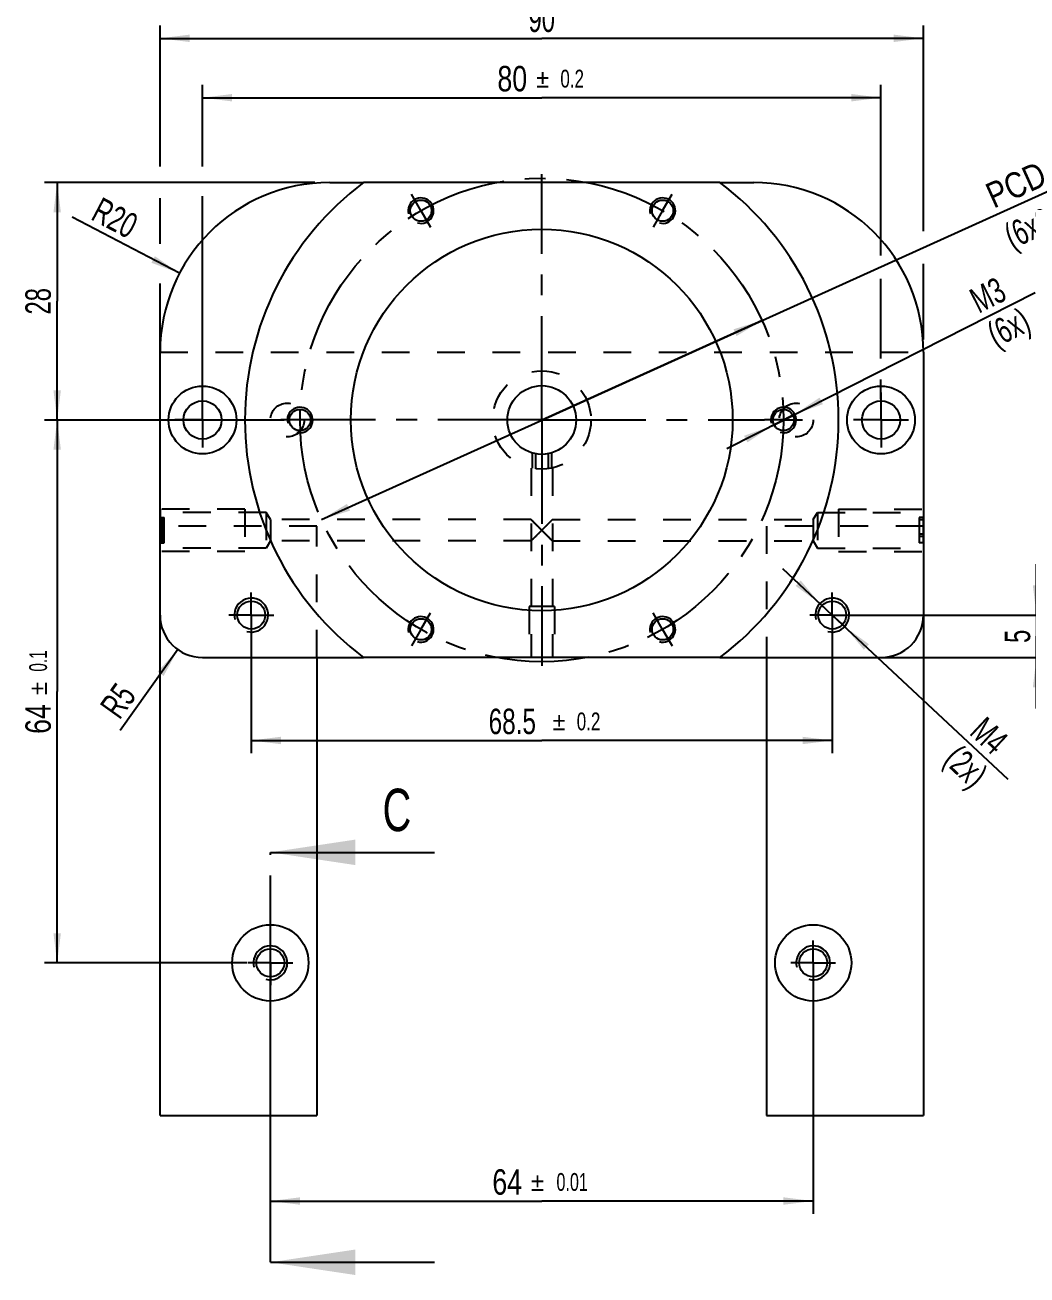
# Model space of a CAD drawing. Header units: millimetres. Extents: x 0 to 594, y 0 to 420.
# Drawn here: x 276.9 to 395.1, y 128.3 to 275.6 of the extents above; entities that cross this region are included whole.
import ezdxf
from ezdxf.enums import TextEntityAlignment as Align

# ---------------------------------------------------------------- set-up
doc = ezdxf.new("R2010")
doc.units = ezdxf.units.MM
doc.header["$LTSCALE"] = 32.67
doc.linetypes.add('CENTER', pattern=[0.6, 0.375, -0.075, 0.075, -0.075])
doc.linetypes.add('HIDDEN', pattern=[0.2, 0.1, -0.1])
doc.layers.get('0').update_dxf_attribs({"linetype": 'CONTINUOUS'})
for name, color, linetype in [('_AXIS', 7, 'CONTINUOUS'), ('_ROUND', 7, 'CONTINUOUS'), ('DEFAULT_2', 8, 'HIDDEN')]:
    doc.layers.add(name, color=color, linetype=linetype)
doc.styles.get("Standard").update_dxf_attribs({"font": 'txt', "width": 0.7})
doc.styles.add('TEXTSTYLE_2', font='gdt')
doc.dimstyles.new('DIMSTYLE_13', dxfattribs={"dimtxt": 3, "dimasz": 3.5, "dimexe": 1.5, "dimexo": 0, "dimgap": 0.75, "dimtad": 1, "dimdec": 3, "dimdsep": 46, "dimtxsty": 'STANDARD', "dimblk": '_FILLED', "dimblk1": '_FILLED', "dimblk2": '_FILLED', "dimcen": 0, "dimadec": 3, "dimazin": 2, "dimtp": 0.2, "dimtm": 0.2, "dimtfac": 1, "dimtdec": 3, "dimtofl": 0, "dimtmove": 0, "dimatfit": 3, "dimldrblk": '_FILLED', "dimfxl": 1, "dimtolj": 1, "dimarcsym": 0})
doc.dimstyles.new('DIMSTYLE_14', dxfattribs={"dimtxt": 3, "dimasz": 3.5, "dimexe": 1.5, "dimexo": 0, "dimgap": 0.75, "dimtad": 1, "dimdec": 3, "dimdsep": 46, "dimtxsty": 'STANDARD', "dimblk": '_FILLED', "dimblk1": '_FILLED', "dimblk2": '_FILLED', "dimcen": 0, "dimadec": 3, "dimazin": 2, "dimtp": 0.1, "dimtm": 0.1, "dimtfac": 1, "dimtdec": 3, "dimtofl": 0, "dimtmove": 0, "dimatfit": 3, "dimldrblk": '_FILLED', "dimfxl": 1, "dimtolj": 1, "dimarcsym": 0})
doc.dimstyles.new('DIMSTYLE_15', dxfattribs={"dimtxt": 3, "dimasz": 3.5, "dimexe": 1.5, "dimexo": 0, "dimgap": 0.75, "dimtad": 1, "dimdec": 3, "dimdsep": 46, "dimtxsty": 'STANDARD', "dimblk": '_FILLED', "dimblk1": '_FILLED', "dimblk2": '_FILLED', "dimcen": 0, "dimadec": 3, "dimazin": 2, "dimtol": 1, "dimtp": 0.2, "dimtm": 0.2, "dimtfac": 1, "dimtdec": 3, "dimtofl": 0, "dimtmove": 0, "dimatfit": 3, "dimldrblk": '_FILLED', "dimfxl": 1, "dimtolj": 1, "dimarcsym": 0})
doc.dimstyles.new('DIMSTYLE_2', dxfattribs={"dimtxt": 3, "dimasz": 3.5, "dimexe": 1.5, "dimexo": 0, "dimgap": 0.75, "dimtad": 1, "dimdec": 3, "dimdsep": 46, "dimtxsty": 'STANDARD', "dimblk": '_FILLED', "dimblk1": '_FILLED', "dimblk2": '_FILLED', "dimcen": 0, "dimadec": 3, "dimazin": 2, "dimtp": 0.2, "dimtm": 0.2, "dimtfac": 1, "dimtdec": 3, "dimtofl": 0, "dimtmove": 0, "dimatfit": 3, "dimldrblk": '_FILLED', "dimfxl": 1, "dimtolj": 1, "dimarcsym": 0})
doc.dimstyles.new('DIMSTYLE_3', dxfattribs={"dimtxt": 3, "dimasz": 3.5, "dimexe": 1.5, "dimexo": 0, "dimgap": 0.75, "dimtad": 1, "dimdec": 3, "dimdsep": 46, "dimtxsty": 'STANDARD', "dimblk": '_FILLED', "dimblk1": '_FILLED', "dimblk2": '_FILLED', "dimcen": 0, "dimadec": 3, "dimazin": 2, "dimtp": 0.3, "dimtm": 0.3, "dimtfac": 1, "dimtdec": 3, "dimtofl": 0, "dimtmove": 0, "dimatfit": 3, "dimldrblk": '_FILLED', "dimfxl": 1, "dimtolj": 1, "dimarcsym": 0})
doc.dimstyles.new('DIMSTYLE_4', dxfattribs={"dimtxt": 3, "dimasz": 3.5, "dimexe": 1.5, "dimexo": 0, "dimgap": 0.75, "dimtad": 1, "dimdec": 3, "dimdsep": 46, "dimtxsty": 'STANDARD', "dimblk": '_FILLED', "dimblk1": '_FILLED', "dimblk2": '_FILLED', "dimcen": 0, "dimadec": 3, "dimazin": 2, "dimtp": 0.1, "dimtm": 0.1, "dimtfac": 1, "dimtdec": 3, "dimtofl": 0, "dimtmove": 0, "dimatfit": 3, "dimldrblk": '_FILLED', "dimfxl": 1, "dimtolj": 1, "dimarcsym": 0})
doc.dimstyles.new('DIMSTYLE_5', dxfattribs={"dimtxt": 3, "dimasz": 3.5, "dimexe": 1.5, "dimexo": 0, "dimgap": 0.75, "dimtad": 1, "dimdec": 3, "dimdsep": 46, "dimtxsty": 'STANDARD', "dimblk": '_FILLED', "dimblk1": '_FILLED', "dimblk2": '_FILLED', "dimcen": 0, "dimadec": 3, "dimazin": 2, "dimtol": 1, "dimtp": 0.1, "dimtm": 0.1, "dimtfac": 1, "dimtdec": 3, "dimtofl": 0, "dimtmove": 0, "dimatfit": 3, "dimldrblk": '_FILLED', "dimfxl": 1, "dimtolj": 1, "dimarcsym": 0})
doc.dimstyles.new('DIMSTYLE_7', dxfattribs={"dimtxt": 3, "dimasz": 3.5, "dimexe": 1.5, "dimexo": 0, "dimgap": 0.75, "dimtad": 1, "dimdec": 3, "dimdsep": 46, "dimtxsty": 'STANDARD', "dimblk": '_FILLED', "dimblk1": '_FILLED', "dimblk2": '_FILLED', "dimcen": 0, "dimadec": 3, "dimazin": 2, "dimtol": 1, "dimtp": 0.01, "dimtm": 0.01, "dimtfac": 1, "dimtdec": 3, "dimtofl": 0, "dimtmove": 0, "dimatfit": 3, "dimldrblk": '_FILLED', "dimfxl": 1, "dimtolj": 1, "dimarcsym": 0})
doc.dimstyles.new('DIMSTYLE_8', dxfattribs={"dimtxt": 3, "dimasz": 3.5, "dimexe": 1.5, "dimexo": 0, "dimgap": 0.75, "dimtad": 1, "dimdec": 3, "dimdsep": 46, "dimtxsty": 'STANDARD', "dimblk": '_FILLED', "dimblk1": '_FILLED', "dimblk2": '_FILLED', "dimcen": 0, "dimadec": 3, "dimazin": 2, "dimtp": 0.1, "dimtm": 0.1, "dimtfac": 1, "dimtdec": 3, "dimtmove": 0, "dimatfit": 0, "dimldrblk": '_FILLED', "dimfxl": 1, "dimtolj": 1, "dimarcsym": 0})
doc.dimstyles.new('DIMSTYLE_9', dxfattribs={"dimtxt": 3, "dimasz": 3.5, "dimexe": 1.5, "dimexo": 0, "dimgap": 0.75, "dimtad": 1, "dimdec": 3, "dimdsep": 46, "dimtxsty": 'STANDARD', "dimblk": '_FILLED', "dimblk1": '_FILLED', "dimblk2": '_FILLED', "dimcen": 0, "dimadec": 3, "dimazin": 2, "dimtol": 1, "dimtp": 0.2, "dimtm": 0.2, "dimtfac": 1, "dimtdec": 3, "dimtmove": 0, "dimatfit": 2, "dimldrblk": '_FILLED', "dimfxl": 1, "dimtolj": 1, "dimarcsym": 0})
doc.dimstyles.get("Standard").update_dxf_attribs({"dimtxt": 3, "dimasz": 3.5, "dimexe": 1.5, "dimexo": 0, "dimtad": 1, "dimdec": 3, "dimdsep": 46, "dimtxsty": 'STANDARD', "dimblk": '_FILLED', "dimblk1": '_FILLED', "dimblk2": '_FILLED', "dimcen": 0, "dimadec": 3, "dimazin": 2, "dimtol": 1, "dimtp": 0.005, "dimtm": 0.005, "dimtfac": 1, "dimtdec": 3, "dimtofl": 0, "dimtmove": 0, "dimatfit": 3, "dimldrblk": '_FILLED', "dimfxl": 1, "dimtolj": 1, "dimarcsym": 0})

# ---------------------------------------------------------------- blocks, each defined once
blk = doc.blocks.new('_FILLED')
at = {"color": 0, "linetype": 'BYBLOCK'}
blk.add_solid([(0, 0), (-1, 0.125), (-1, -0.125)], dxfattribs=at)
blk = doc.blocks.new('XSEC_FILLED')
at = {"color": 0, "linetype": 'BYBLOCK'}
blk.add_solid([(0, 0), (-1, 0.15), (-1, -0.15)], dxfattribs=at)
blk = doc.blocks.new('*D6')
at = {"color": 2, "linetype": 'CONTINUOUS'}
for p, q in [((292.85, 258.95), (292.85, 275.57)), ((382.85, 251.32), (382.85, 275.57)), ((292.85, 274.07), (337.85, 274.07)), ((382.85, 274.07), (337.85, 274.07)), ((292.85, 249.85), (292.85, 255.24)), ((382.85, 238.56), (382.85, 247.5)), ((292.85, 236.45), (292.85, 245.16))]:
    blk.add_line(p, q, dxfattribs=at)
at = {"color": 2, "linetype": 'CONTINUOUS', "xscale": 3.5, "yscale": 3.5, "zscale": 3.5, "rotation": 180}
blk.add_blockref('_FILLED', (292.85, 274.07), dxfattribs=at)
at = {"color": 2, "linetype": 'CONTINUOUS', "xscale": 3.5, "yscale": 3.5, "zscale": 3.5}
blk.add_blockref('_FILLED', (382.85, 274.07), dxfattribs=at)
at = {"color": 2, "linetype": 'CONTINUOUS', "insert": (337.85, 277.82), "char_height": 3, "width": 7.0714, "attachment_point": 2, "line_spacing_factor": 0.9}
blk.add_mtext('90', dxfattribs=at)
blk = doc.blocks.new('*D13')
at = {"color": 2, "linetype": 'CONTINUOUS'}
for p, q in [((307.49, 229.07), (279.22, 229.07)), ((280.72, 229.07), (280.72, 197.07)), ((280.72, 165.07), (280.72, 197.07)), ((303.07, 165.07), (279.22, 165.07))]:
    blk.add_line(p, q, dxfattribs=at)
at = {"color": 2, "linetype": 'CONTINUOUS', "xscale": 3.5, "yscale": 3.5, "zscale": 3.5}
for p, rotation in [((280.72, 229.07), 90), ((280.72, 165.07), 270)]:
    blk.add_blockref('_FILLED', p, dxfattribs=dict(at, rotation=rotation))
at = {"color": 2, "linetype": 'CONTINUOUS'}
for s, height, width, p in [('0.1', 2.1, 0.642857, (279.52, 200.66)), ('64', 3, 0.785714, (279.97, 193.82))]:
    blk.add_text(s, height=height, rotation=90, dxfattribs=dict(at, width=width)).set_placement(p, align=Align.CENTER)
at = {"color": 2, "linetype": 'CONTINUOUS', "style": 'TEXTSTYLE_2'}
blk.add_text('`', height=2.1, rotation=90, dxfattribs=at).set_placement((279.52, 197.41), align=Align.CENTER)
blk = doc.blocks.new('*D16')
at = {"color": 2, "linetype": 'CONTINUOUS'}
for p, q in [((305.85, 165.07), (305.85, 135.49)), ((369.85, 165.07), (369.85, 135.49)), ((305.85, 136.99), (337.85, 136.99)), ((369.85, 136.99), (337.85, 136.99))]:
    blk.add_line(p, q, dxfattribs=at)
at = {"color": 2, "linetype": 'CONTINUOUS', "xscale": 3.5, "yscale": 3.5, "zscale": 3.5, "rotation": 180}
blk.add_blockref('_FILLED', (305.85, 136.99), dxfattribs=at)
at = {"color": 2, "linetype": 'CONTINUOUS', "xscale": 3.5, "yscale": 3.5, "zscale": 3.5}
blk.add_blockref('_FILLED', (369.85, 136.99), dxfattribs=at)
at = {"color": 2, "linetype": 'CONTINUOUS'}
for s, height, width, p in [('64', 3, 0.785714, (333.78, 137.74)), ('0.01', 2.1, 0.678571, (341.44, 138.19))]:
    blk.add_text(s, height=height, dxfattribs=dict(at, width=width)).set_placement(p, align=Align.CENTER)
at = {"color": 2, "linetype": 'CONTINUOUS', "style": 'TEXTSTYLE_2'}
blk.add_text('`', height=2.1, dxfattribs=at).set_placement((337.36, 138.19), align=Align.CENTER)
blk = doc.blocks.new('*D17')
at = {"color": 2, "linetype": 'CONTINUOUS'}
for p, q in [((366.35, 229.07), (396.02, 244.11)), ((366.35, 229.07), (359.66, 225.68)), ((365.02, 228.4), (366.35, 229.07)), ((367.69, 229.75), (366.35, 229.07)), ((367.69, 229.75), (367.69, 229.75)), ((365.02, 228.4), (365.02, 228.4))]:
    blk.add_line(p, q, dxfattribs=at)
at = {"color": 2, "linetype": 'CONTINUOUS', "xscale": 3.5, "yscale": 3.5, "zscale": 3.5}
for p, rotation in [((367.69, 229.75), 206.8764648698), ((365.02, 228.4), 26.8764648698)]:
    blk.add_blockref('_FILLED', p, dxfattribs=dict(at, rotation=rotation))
at = {"color": 2, "linetype": 'CONTINUOUS', "insert": (388.02, 244.26), "char_height": 3, "width": 10.6071, "attachment_point": 1, "rotation": 26.8765, "line_spacing_factor": 0.9}
blk.add_mtext('M3\\P(6x)', dxfattribs=at)
blk = doc.blocks.new('*D19')
at = {"color": 2, "linetype": 'CONTINUOUS'}
for p, q in [((337.85, 229.07), (412.43, 262.77)), ((363.83, 240.81), (337.85, 229.07)), ((311.88, 217.34), (337.85, 229.07))]:
    blk.add_line(p, q, dxfattribs=at)
at = {"color": 2, "linetype": 'CONTINUOUS', "xscale": 3.5, "yscale": 3.5, "zscale": 3.5}
for p, rotation in [((363.83, 240.81), 24.3172690726), ((311.88, 217.34), 204.3172690726)]:
    blk.add_blockref('_FILLED', p, dxfattribs=dict(at, rotation=rotation))
at = {"color": 2, "linetype": 'CONTINUOUS'}
for s, height, width, p in [('0.2', 2.1, 0.714286, (407.84, 262.01)), ('57', 3, 0.75, (401.69, 258.74)), ('PCD', 3, 0.84127, (391.14, 253.98)), (')', 3, 0.428571, (404.7, 254.34)), ('(6x60', 3, 0.7, (393.31, 249.19))]:
    blk.add_text(s, height=height, rotation=24.3173, dxfattribs=dict(at, width=width)).set_placement(p)
at = {"color": 2, "linetype": 'CONTINUOUS', "style": 'TEXTSTYLE_2'}
for s, height, p in [('`', 2.1, (405.6, 261.01)), ('n', 3, (398.04, 257.1)), ('~', 3, (402.88, 253.52))]:
    blk.add_text(s, height=height, rotation=24.3173, dxfattribs=at).set_placement(p)
blk = doc.blocks.new('*D37')
at = {"color": 2, "linetype": 'CONTINUOUS'}
for p, q in [((311.11, 257.07), (279.22, 257.07)), ((280.72, 257.07), (280.72, 243.07)), ((280.72, 229.07), (280.72, 243.07)), ((293.28, 229.07), (279.22, 229.07))]:
    blk.add_line(p, q, dxfattribs=at)
at = {"color": 2, "linetype": 'CONTINUOUS', "xscale": 3.5, "yscale": 3.5, "zscale": 3.5}
for p, rotation in [((280.72, 257.07), 90), ((280.72, 229.07), 270)]:
    blk.add_blockref('_FILLED', p, dxfattribs=dict(at, rotation=rotation))
at = {"color": 2, "linetype": 'CONTINUOUS', "insert": (276.97, 243.07), "char_height": 3, "width": 7.0714, "attachment_point": 2, "rotation": 90, "line_spacing_factor": 0.9}
blk.add_mtext('28', dxfattribs=at)
blk = doc.blocks.new('*D38')
at = {"color": 2, "linetype": 'CONTINUOUS'}
blk.add_line((295.14, 246.37), (282.5, 253), dxfattribs=at)
at = {"color": 2, "linetype": 'CONTINUOUS', "xscale": 3.5, "yscale": 3.5, "zscale": 3.5, "rotation": 332.3117324367}
blk.add_blockref('_FILLED', (295.14, 246.37), dxfattribs=at)
at = {"color": 2, "linetype": 'CONTINUOUS', "insert": (290.51, 253.04), "char_height": 3, "width": 10.6071, "attachment_point": 3, "rotation": 332.3117, "line_spacing_factor": 0.9}
blk.add_mtext('R20', dxfattribs=at)
blk = doc.blocks.new('*D39')
at = {"color": 2, "linetype": 'CONTINUOUS'}
blk.add_line((294.95, 202), (288.15, 192.46), dxfattribs=at)
at = {"color": 2, "linetype": 'CONTINUOUS', "xscale": 3.5, "yscale": 3.5, "zscale": 3.5, "rotation": 54.5301660206}
blk.add_blockref('_FILLED', (294.95, 202), dxfattribs=at)
at = {"color": 2, "linetype": 'CONTINUOUS', "insert": (287.71, 198.3), "char_height": 3, "width": 6.75, "attachment_point": 3, "rotation": 54.5302, "line_spacing_factor": 0.9}
blk.add_mtext('R5', dxfattribs=at)
blk = doc.blocks.new('*D58')
at = {"color": 2, "linetype": 'CONTINUOUS'}
for p, q in [((297.85, 258.95), (297.85, 268.57)), ((377.85, 248.48), (377.85, 268.57)), ((297.85, 267.07), (337.85, 267.07)), ((377.85, 267.07), (337.85, 267.07)), ((297.85, 229.07), (297.85, 255.46)), ((377.85, 236.33), (377.85, 245.71)), ((377.85, 231.53), (377.85, 233.85))]:
    blk.add_line(p, q, dxfattribs=at)
at = {"color": 2, "linetype": 'CONTINUOUS', "xscale": 3.5, "yscale": 3.5, "zscale": 3.5, "rotation": 180}
blk.add_blockref('_FILLED', (297.85, 267.07), dxfattribs=at)
at = {"color": 2, "linetype": 'CONTINUOUS', "xscale": 3.5, "yscale": 3.5, "zscale": 3.5}
blk.add_blockref('_FILLED', (377.85, 267.07), dxfattribs=at)
at = {"color": 2, "linetype": 'CONTINUOUS'}
for s, height, width, p in [('80', 3, 0.785714, (334.38, 267.82)), ('0.2', 2.1, 0.714286, (341.44, 268.27))]:
    blk.add_text(s, height=height, dxfattribs=dict(at, width=width)).set_placement(p, align=Align.CENTER)
at = {"color": 2, "linetype": 'CONTINUOUS', "style": 'TEXTSTYLE_2'}
blk.add_text('`', height=2.1, dxfattribs=at).set_placement((337.96, 268.27), align=Align.CENTER)
blk = doc.blocks.new('*D65')
at = {"color": 2, "linetype": 'CONTINUOUS'}
for p, q in [((372.1, 206.07), (366.26, 211.54)), ((370.64, 207.44), (370.64, 207.44)), ((370.64, 207.44), (372.1, 206.07)), ((373.57, 204.71), (372.1, 206.07)), ((372.1, 206.07), (392.81, 186.71)), ((373.57, 204.71), (373.57, 204.71))]:
    blk.add_line(p, q, dxfattribs=at)
at = {"color": 2, "linetype": 'CONTINUOUS', "xscale": 3.5, "yscale": 3.5, "zscale": 3.5}
for p, rotation in [((370.64, 207.44), 316.9243615155), ((373.57, 204.71), 136.9253628028)]:
    blk.add_blockref('_FILLED', p, dxfattribs=dict(at, rotation=rotation))
at = {"color": 2, "linetype": 'CONTINUOUS', "insert": (390.21, 194.28), "char_height": 3, "width": 10.6071, "attachment_point": 1, "rotation": 316.9247, "line_spacing_factor": 0.9}
blk.add_mtext('M4\\P(2x)', dxfattribs=at)
blk = doc.blocks.new('*D66')
at = {"color": 2, "linetype": 'CONTINUOUS'}
for p, q in [((396.19, 206.07), (396.19, 212.07)), ((396.19, 212.07), (396.19, 203.57)), ((374.66, 206.07), (397.69, 206.07)), ((396.19, 195.07), (396.19, 203.57)), ((377.81, 201.07), (397.69, 201.07)), ((396.19, 201.07), (396.19, 195.07))]:
    blk.add_line(p, q, dxfattribs=at)
at = {"color": 2, "linetype": 'CONTINUOUS', "xscale": 3.5, "yscale": 3.5, "zscale": 3.5}
for p, rotation in [((396.19, 206.07), 270), ((396.19, 201.07), 90)]:
    blk.add_blockref('_FILLED', p, dxfattribs=dict(at, rotation=rotation))
at = {"color": 2, "linetype": 'CONTINUOUS', "insert": (392.44, 203.57), "char_height": 3, "width": 3.2143, "attachment_point": 2, "rotation": 90, "line_spacing_factor": 0.9}
blk.add_mtext('5', dxfattribs=at)
blk = doc.blocks.new('*D67')
at = {"color": 2, "linetype": 'CONTINUOUS'}
for p, q in [((303.6, 206.07), (303.6, 189.79)), ((372.1, 206.07), (372.1, 189.79)), ((303.6, 191.29), (337.85, 191.29)), ((372.1, 191.29), (337.85, 191.29))]:
    blk.add_line(p, q, dxfattribs=at)
at = {"color": 2, "linetype": 'CONTINUOUS', "xscale": 3.5, "yscale": 3.5, "zscale": 3.5, "rotation": 180}
blk.add_blockref('_FILLED', (303.6, 191.29), dxfattribs=at)
at = {"color": 2, "linetype": 'CONTINUOUS', "xscale": 3.5, "yscale": 3.5, "zscale": 3.5}
blk.add_blockref('_FILLED', (372.1, 191.29), dxfattribs=at)
at = {"color": 2, "linetype": 'CONTINUOUS', "width": 0.714286}
for s, height, p in [('68.5', 3, (334.38, 192.04)), ('0.2', 2.1, (343.37, 192.49))]:
    blk.add_text(s, height=height, dxfattribs=at).set_placement(p, align=Align.CENTER)
at = {"color": 2, "linetype": 'CONTINUOUS', "style": 'TEXTSTYLE_2'}
blk.add_text('`', height=2.1, dxfattribs=at).set_placement((339.89, 192.49), align=Align.CENTER)

msp = doc.modelspace()

# ---------------------------------------------------------------- linework, layer by layer
at = {"color": 7, "linetype": 'CONTINUOUS'}
for p, q in [((311.3544, 201.0734), (311.3544, 147.0734)), ((364.3544, 201.0734), (364.3544, 147.0734)), ((292.8544, 147.0734), (311.3544, 147.0734)), ((364.3544, 147.0734), (382.8544, 147.0734))]:
    msp.add_line(p, q, dxfattribs=at)
at = {"color": 7, "linetype": 'CENTER'}
for p, q in [((305.8544, 163.1004), (305.8544, 178.1004)), ((305.8544, 129.7697), (305.8544, 144.7697))]:
    msp.add_line(p, q, dxfattribs=at)
at = {"color": 9, "linetype": 'CENTER'}
msp.add_line((305.8544, 144.7697), (305.8544, 163.1004), dxfattribs=at)
at = {"layer": '_AXIS', "color": 7, "linetype": 'CENTER'}
for p, q in [((337.8544, 229.0734), (337.8544, 258.0734)), ((323.6044, 253.7552), (322.4794, 255.7037)), ((352.1044, 253.7552), (353.2294, 255.7037)), ((323.6044, 253.7552), (324.7294, 251.8066)), ((352.1044, 253.7552), (350.9794, 251.8066)), ((297.8544, 229.0734), (297.8544, 232.3234)), ((377.8544, 229.0734), (377.8544, 232.3234)), ((297.8544, 229.0734), (294.6044, 229.0734)), ((297.8544, 229.0734), (297.8544, 225.8234)), ((297.8544, 229.0734), (301.1044, 229.0734)), ((308.8544, 229.0734), (307.1044, 229.0734)), ((337.8544, 229.0734), (308.8544, 229.0734)), ((337.8544, 229.0734), (337.8544, 200.0734)), ((337.8544, 229.0734), (364.1044, 229.0734)), ((366.3544, 229.0734), (364.1044, 229.0734)), ((366.3544, 229.0734), (366.8544, 229.0734)), ((366.8544, 229.0734), (368.6044, 229.0734)), ((377.8544, 229.0734), (374.6044, 229.0734)), ((377.8544, 229.0734), (381.1044, 229.0734)), ((377.8544, 229.0734), (377.8544, 225.8234)), ((303.6044, 206.0734), (303.6044, 208.7234)), ((372.1044, 206.0734), (372.1044, 208.7234)), ((323.6044, 204.3917), (324.7294, 206.3403)), ((352.1044, 204.3917), (350.9794, 206.3403)), ((303.6044, 206.0734), (300.9544, 206.0734)), ((303.6044, 206.0734), (303.6044, 203.4234)), ((303.6044, 206.0734), (306.2544, 206.0734)), ((372.1044, 206.0734), (369.4544, 206.0734)), ((372.1044, 206.0734), (374.7544, 206.0734)), ((372.1044, 206.0734), (372.1044, 203.4234)), ((323.6044, 204.3917), (322.4794, 202.4432)), ((352.1044, 204.3917), (353.2294, 202.4432)), ((305.8544, 165.0734), (305.8544, 167.7234)), ((369.8544, 165.0734), (369.8544, 167.7234)), ((305.8544, 165.0734), (303.2044, 165.0734)), ((305.8544, 165.0734), (308.5044, 165.0734)), ((305.8544, 165.0734), (305.8544, 162.4234)), ((369.8544, 165.0734), (367.2044, 165.0734)), ((369.8544, 165.0734), (372.5044, 165.0734)), ((369.8544, 165.0734), (369.8544, 162.4234))]:
    msp.add_line(p, q, dxfattribs=at)
at = {"layer": '_AXIS', "color": 7, "linetype": 'CONTINUOUS'}
for p, q in [((358.8544, 257.0734), (316.8544, 257.0734)), ((358.8544, 201.0734), (316.8544, 201.0734))]:
    msp.add_line(p, q, dxfattribs=at)
at = {"layer": '_AXIS', "color": 8, "linetype": 'HIDDEN'}
for p, q in [((292.8544, 237.0734), (382.8544, 237.0734)), ((336.7088, 225.1889), (336.7088, 223.3877)), ((337.1044, 225.0935), (337.1044, 223.3221)), ((338.6044, 225.0935), (338.6044, 223.3221)), ((339.0001, 225.1889), (339.0001, 223.3877)), ((336.6044, 223.4097), (336.6044, 201.0734)), ((339.1044, 223.4097), (339.1044, 201.0734)), ((292.8544, 218.5734), (292.8544, 213.5734)), ((302.8544, 218.5734), (292.8544, 218.5734)), ((305.3544, 218.1734), (292.8544, 218.1734)), ((302.8544, 218.5734), (302.8544, 213.5734)), ((305.3544, 218.1734), (305.3544, 213.9734)), ((305.8652, 217.3234), (305.3544, 218.1734)), ((369.8437, 217.3234), (370.3544, 218.1734)), ((370.3544, 218.1734), (382.8544, 218.1734)), ((370.3544, 218.1734), (370.3544, 213.9734)), ((372.8544, 218.5734), (382.8544, 218.5734)), ((372.8544, 218.5734), (372.8544, 213.5734)), ((382.8544, 218.5734), (382.8544, 213.5734)), ((305.8652, 217.3234), (305.8652, 214.8234)), ((336.6042, 217.3234), (305.8652, 217.3234)), ((339.1047, 217.3234), (369.8437, 217.3234)), ((369.8437, 217.3234), (369.8437, 214.8234)), ((305.3544, 213.9734), (292.8544, 213.9734)), ((305.8652, 214.8234), (305.3544, 213.9734)), ((336.6043, 214.8234), (305.8652, 214.8234)), ((339.1046, 214.8234), (369.8437, 214.8234)), ((369.8437, 214.8234), (370.3544, 213.9734)), ((370.3544, 213.9734), (382.8544, 213.9734)), ((302.8544, 213.5734), (292.8544, 213.5734)), ((372.8544, 213.5734), (382.8544, 213.5734)), ((336.3544, 207.0734), (336.3544, 201.0734)), ((339.3544, 207.0734), (336.3544, 207.0734)), ((339.3544, 207.0734), (339.3544, 201.0734))]:
    msp.add_line(p, q, dxfattribs=at)
at = {"layer": '_AXIS', "color": 7, "linetype": 'CENTER'}
msp.add_circle((337.8544, 229.0734), 28.5, dxfattribs=at)
at = {"layer": '_AXIS', "color": 7, "linetype": 'CONTINUOUS'}
for centre, radius in [((323.6044, 253.7552), 1.25), ((352.1044, 253.7552), 1.25), ((337.8544, 229.0734), 22.5), ((297.8544, 229.0734), 4), ((337.8544, 229.0734), 4.05), ((377.8544, 229.0734), 4), ((297.8544, 229.0734), 2.25), ((309.3544, 229.0734), 1.25), ((366.3544, 229.0734), 1.25), ((377.8544, 229.0734), 2.25), ((303.6044, 206.0734), 1.65), ((372.1044, 206.0734), 1.65), ((323.6044, 204.3917), 1.25), ((352.1044, 204.3917), 1.25), ((305.8544, 165.0734), 4.5), ((369.8544, 165.0734), 4.5), ((305.8544, 165.0734), 1.65), ((369.8544, 165.0734), 1.65)]:
    msp.add_circle(centre, radius, dxfattribs=at)
at = {"layer": '_AXIS', "color": 8, "linetype": 'HIDDEN'}
for centre, radius in [((337.8544, 229.0734), 5.8), ((307.8544, 229.0734), 2), ((367.8544, 229.0734), 2)]:
    msp.add_circle(centre, radius, dxfattribs=at)
at = {"layer": '_AXIS', "color": 7, "linetype": 'CONTINUOUS'}
for start, end in [(126.869898, 233.130102), (306.869898, 53.130102)]:
    msp.add_arc((337.8544, 229.0734), 35, start, end, dxfattribs=at)
at = {"layer": '_AXIS', "color": 2, "linetype": 'CONTINUOUS'}
for centre, radius in [((323.6044, 253.7552), 1.5), ((352.1044, 253.7552), 1.5), ((309.3544, 229.0734), 1.5), ((366.3544, 229.0734), 1.5), ((303.6044, 206.0734), 2), ((372.1044, 206.0734), 2), ((323.6044, 204.3917), 1.5), ((352.1044, 204.3917), 1.5), ((305.8544, 165.0734), 2), ((369.8544, 165.0734), 2)]:
    msp.add_arc(centre, radius, 255, 195, dxfattribs=at)
at = {"layer": '_AXIS', "color": 8, "linetype": 'HIDDEN'}
for points, knots in [([(337.8544, 216.0734), (337.7166, 216.214), (337.4104, 216.5158), (337.1502, 216.7786), (336.4565, 217.4707), (336.6045, 217.3234)], [0, 0, 0, 0, 0.33414527, 0.64568327, 1, 1, 1, 1]), ([(336.6045, 217.3234), (336.7525, 217.1761), (337.0296, 216.8982), (337.376, 216.5514), (337.6453, 216.2828), (337.7851, 216.1443), (337.8544, 216.0734)], [0, 0, 0, 0, 0.35446914, 0.66602723, 0.8318107, 1, 1, 1, 1]), ([(337.8544, 216.0734), (337.9923, 216.214), (338.2985, 216.5158), (338.5587, 216.7786), (339.2524, 217.4707), (339.1044, 217.3234)], [0, 0, 0, 0, 0.33414527, 0.64568327, 1, 1, 1, 1]), ([(339.1044, 217.3234), (338.9563, 217.1761), (338.6793, 216.8982), (338.3329, 216.5514), (338.0636, 216.2828), (337.9238, 216.1443), (337.8544, 216.0734)], [0, 0, 0, 0, 0.35446914, 0.66602723, 0.8318107, 1, 1, 1, 1]), ([(336.6045, 214.8235), (336.4571, 214.6754), (337.1502, 215.3687), (337.4104, 215.6315), (337.7171, 215.9326), (337.8544, 216.0734)], [0, 0, 0, 0, 0.35455258, 0.66609323, 1, 1, 1, 1]), ([(337.8544, 216.0734), (337.7168, 215.9327), (337.4453, 215.6661), (337.0301, 215.2481), (336.7518, 214.9715), (336.6045, 214.8235)], [0, 0, 0, 0, 0.33408906, 0.64560594, 1, 1, 1, 1]), ([(337.8544, 216.0734), (337.9921, 215.9327), (338.2635, 215.6661), (338.6788, 215.2481), (338.9571, 214.9715), (339.1044, 214.8235)], [0, 0, 0, 0, 0.33408906, 0.64560594, 1, 1, 1, 1]), ([(339.1044, 214.8235), (339.2518, 214.6754), (338.5587, 215.3687), (338.2985, 215.6315), (337.9918, 215.9326), (337.8544, 216.0734)], [0, 0, 0, 0, 0.35455258, 0.66609323, 1, 1, 1, 1])]:
    msp.add_open_spline(points, degree=3, knots=knots, dxfattribs=at)
at = {"layer": '_ROUND', "color": 7, "linetype": 'CONTINUOUS'}
for p, q in [((312.8544, 257.0734), (316.8544, 257.0734)), ((358.8544, 257.0734), (362.8544, 257.0734)), ((292.8544, 147.0734), (292.8544, 237.0734)), ((382.8544, 237.0734), (382.8544, 147.0734)), ((297.8544, 201.0734), (316.8544, 201.0734)), ((358.8544, 201.0734), (377.8544, 201.0734))]:
    msp.add_line(p, q, dxfattribs=at)
for centre, radius, start, end in [((312.8544, 237.0734), 20, 90, 180), ((362.8544, 237.0734), 20, 0, 90), ((297.8544, 206.0734), 5, 180, 270), ((377.8544, 206.0734), 5, 270, 360)]:
    msp.add_arc(centre, radius, start, end, dxfattribs=at)
at = {"layer": 'DEFAULT_2', "color": 8, "linetype": 'HIDDEN'}
for p, q in [((292.8544, 217.5734), (292.8544, 214.5734)), ((292.8544, 217.5734), (293.3544, 217.5734)), ((292.8544, 217.5096), (293.3544, 217.5096)), ((292.8544, 217.3181), (293.3544, 217.3181)), ((292.8544, 217.1905), (293.3544, 217.1905)), ((292.8544, 217.1266), (293.3544, 217.1266)), ((292.8544, 217.0628), (293.3544, 217.0628)), ((292.8544, 216.999), (293.3544, 216.999)), ((292.8544, 216.8713), (293.3544, 216.8713)), ((292.8544, 216.8075), (293.3544, 216.8075)), ((292.8544, 216.6798), (293.3544, 216.6798)), ((293.3544, 214.5734), (293.3544, 217.5734)), ((382.8544, 217.5734), (382.3544, 217.5734)), ((382.3544, 217.5734), (382.3544, 214.5734)), ((382.8544, 217.3181), (382.3544, 217.3181)), ((382.8544, 214.5734), (382.8544, 217.5734)), ((292.8544, 216.616), (293.3544, 216.616)), ((311.3544, 216.5734), (292.8544, 216.5734)), ((292.8544, 216.4883), (293.3544, 216.4883)), ((292.8544, 216.4245), (293.3544, 216.4245)), ((292.8544, 216.3607), (293.3544, 216.3607)), ((292.8544, 216.2968), (293.3544, 216.2968)), ((292.8544, 216.1692), (293.3544, 216.1692)), ((292.8544, 216.1054), (293.3544, 216.1054)), ((292.8544, 216.0415), (293.3544, 216.0415)), ((292.8544, 215.9139), (293.3544, 215.9139)), ((292.8544, 215.85), (293.3544, 215.85)), ((292.8544, 215.7862), (293.3544, 215.7862)), ((292.8544, 215.7224), (293.3544, 215.7224)), ((292.8544, 215.5947), (293.3544, 215.5947)), ((292.8544, 215.5309), (293.3544, 215.5309)), ((292.8544, 215.3394), (293.3544, 215.3394)), ((292.8544, 215.2756), (293.3544, 215.2756)), ((311.3544, 201.0734), (311.3544, 216.5734)), ((382.8544, 216.5734), (364.3544, 216.5734)), ((364.3544, 216.5734), (364.3544, 201.0734)), ((382.8544, 215.5947), (382.3544, 215.5947)), ((382.8544, 215.3394), (382.3544, 215.3394)), ((292.8544, 215.1479), (293.3544, 215.1479)), ((292.8544, 215.0841), (293.3544, 215.0841)), ((292.8544, 215.0203), (293.3544, 215.0203)), ((292.8544, 214.9564), (293.3544, 214.9564)), ((292.8544, 214.8288), (293.3544, 214.8288)), ((292.8544, 214.6373), (293.3544, 214.6373)), ((292.8544, 214.5734), (293.3544, 214.5734)), ((382.8544, 214.5734), (382.3544, 214.5734))]:
    msp.add_line(p, q, dxfattribs=at)

# ---------------------------------------------------------------- texts
at = {"color": 7, "linetype": 'CONTINUOUS', "insert": (319.089, 185.6004), "char_height": 5, "width": 6.25, "attachment_point": 1, "line_spacing_factor": 0.9}
msp.add_mtext('C', dxfattribs=at)

# ---------------------------------------------------------------- dimensions: what is measured, and where the dimension line sits
at = {"color": 2, "linetype": 'CONTINUOUS'}
dim = msp.add_linear_dim(base=(382.8544, 274.0734), p1=(292.8544, 236.4501), p2=(382.8544, 238.5618), dimstyle='DIMSTYLE_3', dxfattribs=at)
dim.commit()
dim.dimension.update_dxf_attribs({"geometry": '*D6', "text_midpoint": (337.4259, 274.0734), "dimtype": 160})
for base, p1, p2, angle, dimstyle, picture, middle in [((297.8544, 267.0734), (377.8544, 231.5258), (297.8544, 229.0734), 180, 'DIMSTYLE_15', '*D58', (337.8544, 267.0734)), ((280.7222, 257.0734), (293.2839, 229.0734), (311.1121, 257.0734), 90, 'DIMSTYLE_2', '*D37', (280.7222, 242.6449)), ((280.7222, 165.0734), (307.489, 229.0734), (303.0714, 165.0734), 270, 'DIMSTYLE_5', '*D13', (280.7222, 197.0734)), ((396.1922, 206.0734), (377.8095, 201.0734), (374.6589, 206.0734), 90, 'DIMSTYLE_4', '*D66', (396.1922, 203.1449)), ((303.6044, 191.2853), (372.1044, 206.0734), (303.6044, 206.0734), 180, 'DIMSTYLE_15', '*D67', (337.8544, 191.2853)), ((305.8544, 136.9901), (369.8544, 165.0734), (305.8544, 165.0734), 180, 'DIMSTYLE_7', '*D16', (337.8544, 136.9901))]:
    dim = msp.add_linear_dim(base=base, p1=p1, p2=p2, angle=angle, dimstyle=dimstyle, dxfattribs=at)
    dim.commit()
    dim.dimension.update_dxf_attribs({"geometry": picture, "text_midpoint": middle, "dimtype": 160})
for p1, p2, text, dimstyle, picture, middle in [((363.8259, 240.8094), (311.883, 217.3375), 'PCD%%c<>\\P(6x60%%d)', 'DIMSTYLE_9', '*D19', (400.8915, 257.5586)), ((367.6924, 229.7515), (365.0165, 228.3953), 'M<>\\P(6x)', 'DIMSTYLE_8', '*D17', (392.6532, 242.402)), ((373.5654, 204.7075), (370.6435, 207.4394), 'M<>\\P(2x)', 'DIMSTYLE_8', '*D65', (389.8118, 189.5176))]:
    dim = msp.add_diameter_dim_2p(p1=p1, p2=p2, text=text, dimstyle=dimstyle, override={"dimpost": '<>'}, dxfattribs=at)
    dim.commit()
    dim.dimension.update_dxf_attribs({"geometry": picture, "text_midpoint": middle, "dimtype": 163})
for center, mpoint, dimstyle, picture, middle in [((312.8544, 237.0734), (295.1447, 246.3667), 'DIMSTYLE_13', '*D38', (285.6322, 251.3583)), ((297.8544, 206.0734), (294.9531, 202.0013), 'DIMSTYLE_14', '*D39', (289.4598, 194.2915))]:
    dim = msp.add_radius_dim(center=center, mpoint=mpoint, text='R<>', dimstyle=dimstyle, override={"dimpost": '<>'}, dxfattribs=at)
    dim.commit()
    dim.dimension.update_dxf_attribs({"geometry": picture, "text_midpoint": middle, "dimtype": 164})

# ---------------------------------------------------------------- leaders
at = {"color": 7, "linetype": 'CONTINUOUS'}
for points in [[(305.8544, 178.1004), (325.2199, 178.1004)], [(305.8544, 129.7697), (325.2199, 129.7697)]]:
    msp.add_leader(points, dimstyle='STANDARD', override={"dimasz": 10, "dimtad": 0, "dimldrblk": 'XSEC_FILLED'}, dxfattribs=at)

doc.saveas('drawing.dxf')
